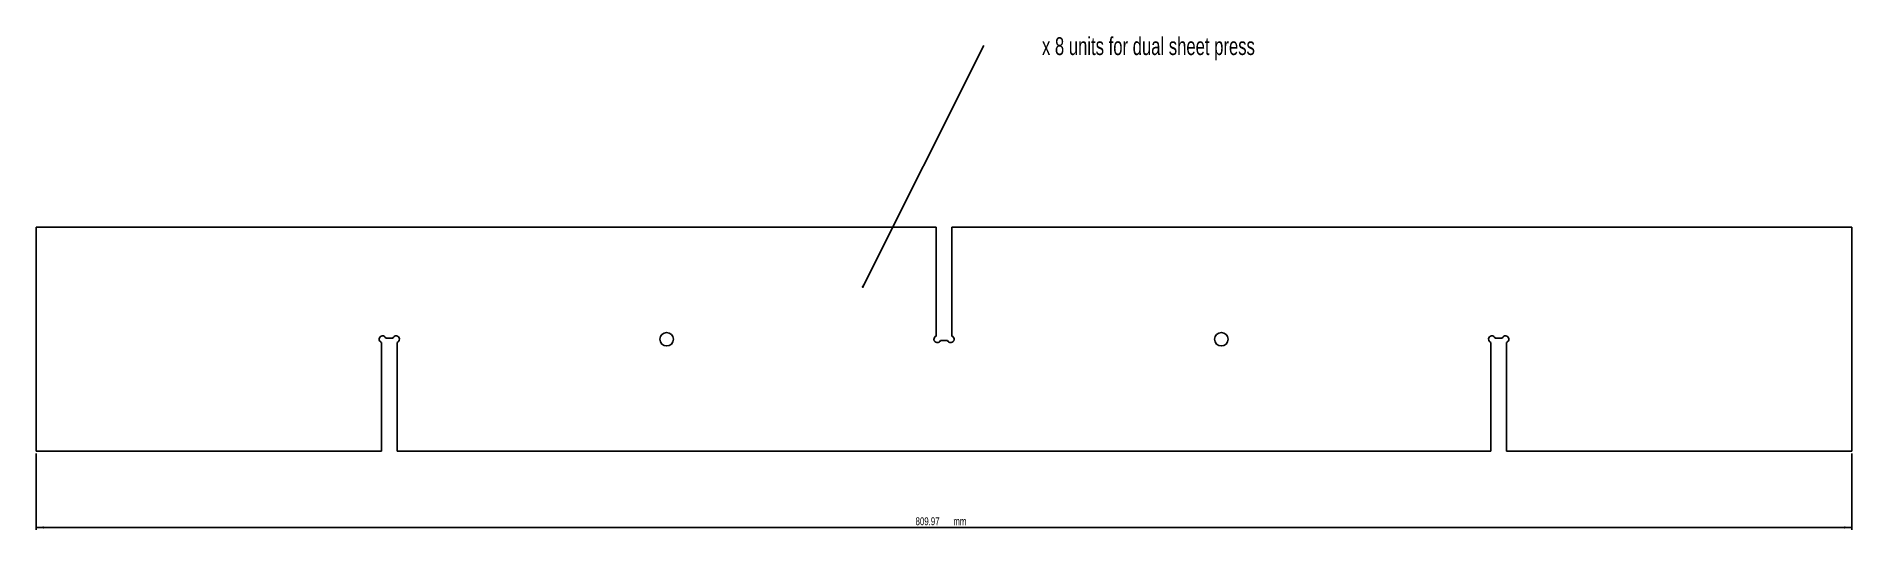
# Model space of a CAD drawing. Header units: millimetres. Extents: x 111 to 921, y 174 to 394.
import ezdxf

# ---------------------------------------------------------------- set-up
doc = ezdxf.new("R2010")
doc.units = ezdxf.units.MM
doc.layers.add('DEFAULT', color=7, linetype='Continuous')
doc.styles.add('SLDTEXTSTYLE0', font='TXT', dxfattribs={"width": 0.75})
doc.styles.add('SLDTEXTSTYLE1', font='TXT', dxfattribs={"width": 0.7})
doc.dimstyles.new('SLDDIMSTYLE0', dxfattribs={"dimtxt": 3.5, "dimasz": 3.302, "dimexe": 0, "dimexo": 0.0625, "dimgap": 0.875, "dimtad": 1, "dimrnd": 1e-09, "dimzin": 12, "dimdsep": 46, "dimtxsty": 'SLDTEXTSTYLE0', "dimsah": 1, "dimcen": 0.09, "dimadec": 0, "dimazin": 3, "dimtfac": 1, "dimtofl": 0, "dimtmove": 0, "dimatfit": 3, "dimfxl": 1, "dimfrac": 2, "dimtolj": 1, "dimtzin": 12, "dimarcsym": 0})
doc.dimstyles.new('SLDDIMSTYLE1', dxfattribs={"dimtxt": 0.18, "dimasz": 1.016, "dimexe": 0, "dimexo": 0.0625, "dimgap": 0, "dimtad": 0, "dimtih": 1, "dimtoh": 1, "dimdec": 0, "dimrnd": 1e-09, "dimzin": 0, "dimdsep": 46, "dimtxsty": 'Standard', "dimblk1": 'DOT', "dimblk2": 'DOT', "dimsah": 1, "dimcen": 0.09, "dimadec": 0, "dimazin": 0, "dimtfac": 1.016, "dimtdec": 0, "dimtofl": 0, "dimtmove": 0, "dimatfit": 3, "dimldrblk": 'DOT', "dimfxl": 1, "dimfrac": 2, "dimtolj": 1, "dimtzin": 0, "dimarcsym": 0})

# ---------------------------------------------------------------- blocks, each defined once
blk = doc.blocks.new('_D')
at = {"layer": 'DEFAULT'}
for p, q in [((111.34, 207.94), (111.34, 173.94)), ((921.32, 207.94), (921.32, 173.94)), ((111.34, 174.94), (921.32, 174.94))]:
    blk.add_line(p, q, dxfattribs=at)
for points in [[(111.34, 174.94), (114.64, 174.44), (114.64, 175.45)], [(921.32, 174.94), (918.02, 175.45), (918.02, 174.44)]]:
    blk.add_solid(points, dxfattribs=at)
at = {"layer": 'DEFAULT', "char_height": 3.5, "attachment_point": 1, "style": 'SLDTEXTSTYLE0'}
for s, insert in [('809.97', (503.63, 179.46)), ('mm', (520.48, 179.46))]:
    blk.add_mtext(s, dxfattribs=dict(at, insert=insert))
blk = doc.blocks.new('SW_NOTE_0')
at = {"layer": 'DEFAULT', "color": 0, "insert": (73.44, 3.75), "char_height": 7.9375, "attachment_point": 2, "style": 'SLDTEXTSTYLE1'}
blk.add_mtext('x 8 units for dual sheet press', dxfattribs=at)
blk = doc.blocks.new('_Dot')
at = {"color": 0, "linetype": 'ByBlock', "lineweight": -2}
blk.add_line((-0.5, 0), (-1, 0), dxfattribs=at)
at = {"color": 0, "linetype": 'ByBlock', "const_width": 0.5}
blk.add_lwpolyline([(-0.25, 0, 1), (0.25, 0, 1)], format="xyb", close=True, dxfattribs=at)

msp = doc.modelspace()

# ---------------------------------------------------------------- linework, layer by layer
at = {"color": 7, "linetype": 'Continuous', "lineweight": 25}
for p, q in [((111.342, 308.943), (111.342, 208.943)), ((111.342, 308.943), (512.83, 308.943)), ((512.83, 308.943), (512.83, 260.357)), ((519.83, 308.943), (519.83, 260.357)), ((519.83, 308.943), (921.317, 308.943)), ((921.317, 308.943), (921.317, 208.943)), ((267.257, 259.443), (270.428, 259.443)), ((762.231, 259.443), (765.403, 259.443)), ((265.342, 208.943), (265.342, 257.529)), ((272.342, 208.943), (272.342, 257.529)), ((517.916, 258.443), (514.744, 258.443)), ((760.317, 208.943), (760.317, 257.529)), ((767.317, 208.943), (767.317, 257.529)), ((265.342, 208.943), (111.342, 208.943)), ((760.317, 208.943), (272.342, 208.943)), ((921.317, 208.943), (767.317, 208.943))]:
    msp.add_line(p, q, dxfattribs=at)
for centre in [(392.586, 258.943), (640.073, 258.943)]:
    msp.add_circle(centre, 3, dxfattribs=at)
for centre, start, end in [((265.842, 258.943), 19.471221, 250.528779), ((271.842, 258.943), 289.471221, 160.528779), ((513.33, 258.943), 109.471221, 340.528779), ((519.33, 258.943), 199.471221, 70.528779), ((760.817, 258.943), 19.471221, 250.528779), ((766.817, 258.943), 289.471221, 160.528779)]:
    msp.add_arc(centre, 1.5, start, end, dxfattribs=at)

# ---------------------------------------------------------------- block references
at = {"layer": 'DEFAULT'}
msp.add_blockref('SW_NOTE_0', (534.103, 389.989), dxfattribs=at)

# ---------------------------------------------------------------- dimensions: what is measured, and where the dimension line sits
dim = msp.add_linear_dim(base=(921.3171, 174.9433), p1=(111.3424, 208.9433), p2=(921.3171, 208.9433), text='<>  mm', dimstyle='SLDDIMSTYLE0', dxfattribs=at)
dim.commit()
dim.dimension.update_dxf_attribs({"geometry": '_D', "text_midpoint": (516.413, 174.9433), "dimtype": 160})

# ---------------------------------------------------------------- leaders
msp.add_leader([(480.108, 282.357), (534.103, 389.989)], dimstyle='SLDDIMSTYLE1', dxfattribs=at)

doc.saveas('drawing.dxf')
